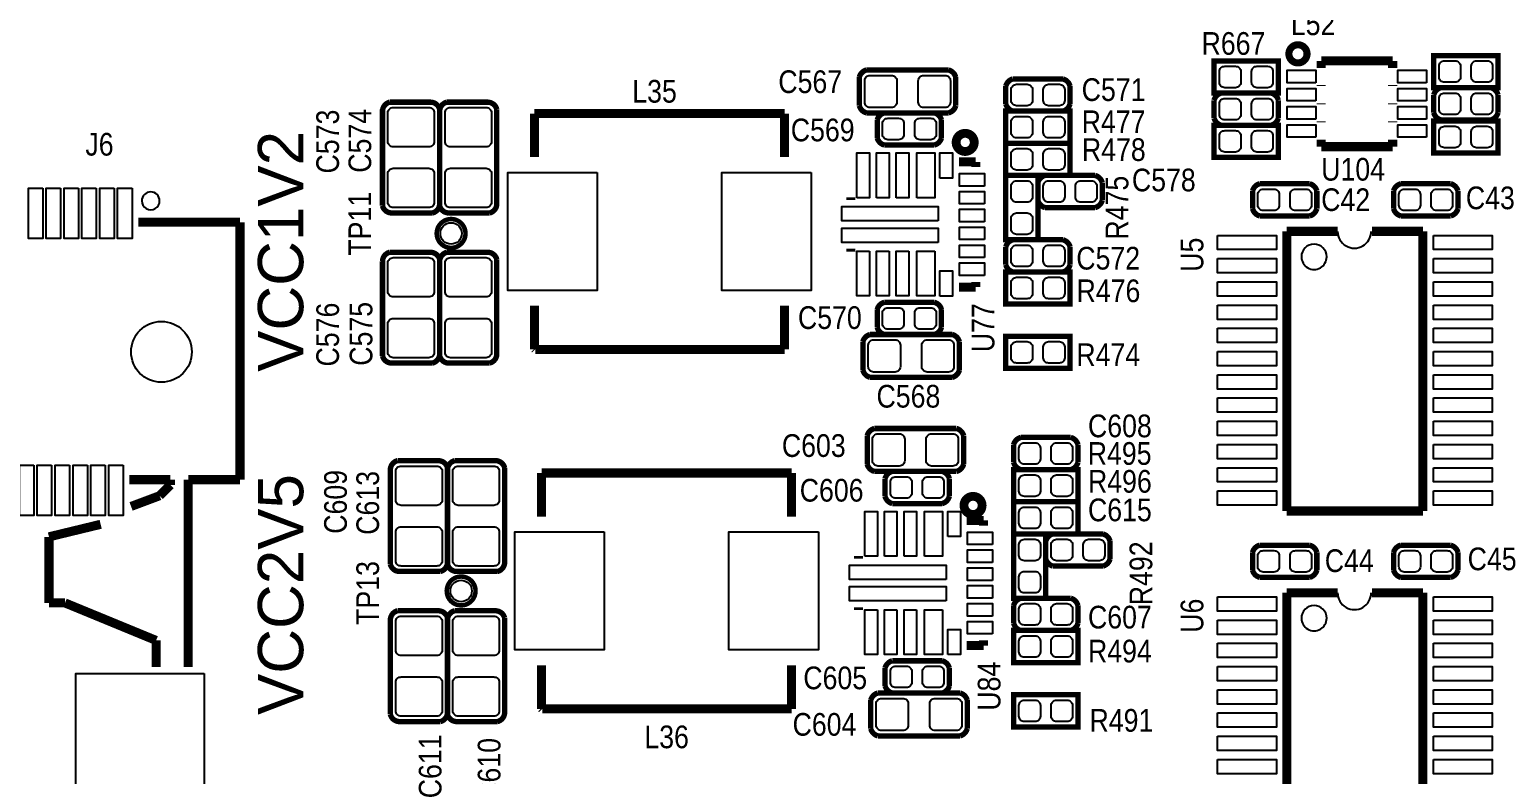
# Model space of a CAD drawing. Extents: x 35 to 236, y 10 to 166.
# Drawn here: x 146.84 to 188.13, y 33.27 to 54.11 of the extents above; entities that cross this region are included whole.
import ezdxf

# ---------------------------------------------------------------- set-up
doc = ezdxf.new("R2010")
doc.units = 0
for name, color, linetype in [('BG_SILKSCREEN_TOP', 254, 'CONTINUOUS'), ('PG_SILKSCREEN_TOP', 254, 'CONTINUOUS'), ('PIN_SOLDERMASK_TOP', 85, 'CONTINUOUS'), ('RD_SILKSCREEN_TOP', 142, 'CONTINUOUS')]:
    doc.layers.add(name, color=color, linetype=linetype)

msp = doc.modelspace()

# ---------------------------------------------------------------- linework, layer by layer
at = {"layer": 'PG_SILKSCREEN_TOP'}
for points, const_width in [([(182.4481, 53.427, 1.000087), (182.2499, 53.427, 0.999913), (182.4481, 53.427)], 0.508), ([(170.0683, 52.7753, -0.265564), (170.2683, 52.9753), (172.5683, 52.9753, -0.265564), (172.7683, 52.7753), (172.7683, 51.9753, -0.265564), (172.5683, 51.7753), (170.2683, 51.7753, -0.265564), (170.0683, 51.9753), (170.0683, 52.7753)], 0.15), ([(174.1683, 52.0253, 0.265564), (174.3683, 51.8253), (175.7683, 51.8253, 0.265564), (175.9683, 52.0253), (175.9683, 52.5253, 0.265564), (175.7683, 52.7253), (174.3683, 52.7253, 0.265564), (174.1683, 52.5253)], 0.15), ([(187.95, 52.28, 0.265564), (187.75, 52.48), (186.35, 52.48, 0.265564), (186.15, 52.28), (186.15, 51.78, 0.265564), (186.35, 51.58), (187.75, 51.58, 0.265564), (187.95, 51.78)], 0.15), ([(156.7183, 51.8253, -0.333333), (156.9183, 52.0753)], 0.15), ([(158.0683, 52.0753, -0.333333), (158.3183, 51.8753)], 0.15), ([(158.3183, 51.8253, -0.333333), (158.5183, 52.0753)], 0.15), ([(159.6683, 52.0753, -0.333333), (159.9183, 51.8753)], 0.15), ([(180, 51.63, 0.265564), (180.2, 51.43), (181.6, 51.43, 0.265564), (181.8, 51.63), (181.8, 52.13, 0.265564), (181.6, 52.33), (180.2, 52.33, 0.265564), (180, 52.13)], 0.15), ([(158.3183, 49.2253, -0.333333), (158.1183, 48.9753), (156.9683, 48.9753, -0.333333), (156.7183, 49.1753), (156.7183, 51.8753)], 0.15), ([(159.9183, 49.2253, -0.333333), (159.7183, 48.9753), (158.5683, 48.9753, -0.333333), (158.3183, 49.1753), (158.3183, 51.8753)], 0.15), ([(170.5683, 51.0753, 0.265564), (170.7683, 50.8753), (172.1683, 50.8753, 0.265564), (172.3683, 51.0753), (172.3683, 51.5753, 0.265564), (172.1683, 51.7753), (170.7683, 51.7753, 0.265564), (170.5683, 51.5753)], 0.15), ([(173.1555, 50.9496, 1.000121), (172.9085, 50.9496, 0.999879), (173.1555, 50.9496)], 0.508), ([(176.8683, 49.8253, 0.265564), (176.6683, 50.0253), (175.2683, 50.0253, 0.265564), (175.0683, 49.8253), (175.0683, 49.3253, 0.265564), (175.2683, 49.1253), (176.6683, 49.1253, 0.265564), (176.8683, 49.3253)], 0.15), ([(181.077, 49.0928, 0.265564), (181.277, 48.8928), (182.677, 48.8928, 0.265564), (182.877, 49.0928), (182.877, 49.5928, 0.265564), (182.677, 49.7928), (181.277, 49.7928, 0.265564), (181.077, 49.5928)], 0.15), ([(186.827, 49.5928, 0.265564), (186.627, 49.7928), (185.227, 49.7928, 0.265564), (185.027, 49.5928), (185.027, 49.0928, 0.265564), (185.227, 48.8928), (186.627, 48.8928, 0.265564), (186.827, 49.0928)], 0.15), ([(159.0421, 48.402, 1), (158.2359, 48.402, 1), (159.0421, 48.402)], 0.127), ([(156.7183, 47.6253, -0.333333), (156.9183, 47.8753), (158.0683, 47.8753, -0.333333), (158.3183, 47.6753), (158.3183, 44.9753)], 0.15), ([(158.3183, 47.6253, -0.333333), (158.5183, 47.8753), (159.6683, 47.8753, -0.333333), (159.9183, 47.6753), (159.9183, 44.9753)], 0.15), ([(175.9683, 48.0253, 0.265564), (175.7683, 48.2253), (174.3683, 48.2253, 0.265564), (174.1683, 48.0253), (174.1683, 47.5253, 0.265564), (174.3683, 47.3253), (175.7683, 47.3253, 0.265564), (175.9683, 47.5253)], 0.15), ([(170.5683, 45.7753, 0.265564), (170.7683, 45.5753), (172.1683, 45.5753, 0.265564), (172.3683, 45.7753), (172.3683, 46.2753, 0.265564), (172.1683, 46.4753), (170.7683, 46.4753, 0.265564), (170.5683, 46.2753)], 0.15), ([(170.1683, 45.3753, -0.265564), (170.3683, 45.5753), (172.6683, 45.5753, -0.265564), (172.8683, 45.3753), (172.8683, 44.5753, -0.265564), (172.6683, 44.3753), (170.3683, 44.3753, -0.265564), (170.1683, 44.5753), (170.1683, 45.3753)], 0.15), ([(156.9683, 44.7753, -0.333333), (156.7183, 44.9753)], 0.15), ([(158.3183, 45.0253, -0.333333), (158.1183, 44.7753)], 0.15), ([(158.5683, 44.7753, -0.333333), (158.3183, 44.9753)], 0.15), ([(159.9183, 45.0253, -0.333333), (159.7183, 44.7753)], 0.15), ([(170.2883, 42.7453, -0.265564), (170.4883, 42.9453), (172.7883, 42.9453, -0.265564), (172.9883, 42.7453), (172.9883, 41.9453, -0.265564), (172.7883, 41.7453), (170.4883, 41.7453, -0.265564), (170.2883, 41.9453), (170.2883, 42.7453)], 0.15), ([(174.3883, 41.9953, 0.265564), (174.5883, 41.7953), (175.9883, 41.7953, 0.265564), (176.1883, 41.9953), (176.1883, 42.4953, 0.265564), (175.9883, 42.6953), (174.5883, 42.6953, 0.265564), (174.3883, 42.4953)], 0.15), ([(156.9383, 41.7953, -0.333333), (157.1383, 42.0453)], 0.15), ([(158.5383, 39.1953, -0.333333), (158.3383, 38.9453), (157.1883, 38.9453, -0.333333), (156.9383, 39.1453), (156.9383, 41.8453)], 0.15), ([(158.2883, 42.0453, -0.333333), (158.5383, 41.8453)], 0.15), ([(158.5383, 41.7953, -0.333333), (158.7383, 42.0453)], 0.15), ([(160.1383, 39.1953, -0.333333), (159.9383, 38.9453), (158.7883, 38.9453, -0.333333), (158.5383, 39.1453), (158.5383, 41.8453)], 0.15), ([(159.8883, 42.0453, -0.333333), (160.1383, 41.8453)], 0.15), ([(170.7883, 41.0453, 0.265564), (170.9883, 40.8453), (172.3883, 40.8453, 0.265564), (172.5883, 41.0453), (172.5883, 41.5453, 0.265564), (172.3883, 41.7453), (170.9883, 41.7453, 0.265564), (170.7883, 41.5453)], 0.15), ([(173.3754, 40.7926, 0.999919), (173.1285, 40.7927, 1.000081), (173.3754, 40.7926)], 0.508), ([(177.0883, 39.7953, 0.265564), (176.8883, 39.9953), (175.4883, 39.9953, 0.265564), (175.2883, 39.7953), (175.2883, 39.2953, 0.265564), (175.4883, 39.0953), (176.8883, 39.0953, 0.265564), (177.0883, 39.2953)], 0.15), ([(181.077, 38.98, 0.265564), (181.277, 38.78), (182.677, 38.78, 0.265564), (182.877, 38.98), (182.877, 39.48, 0.265564), (182.677, 39.68), (181.277, 39.68, 0.265564), (181.077, 39.48)], 0.15), ([(186.827, 39.48, 0.265564), (186.627, 39.68), (185.227, 39.68, 0.265564), (185.027, 39.48), (185.027, 38.98, 0.265564), (185.227, 38.78), (186.627, 38.78, 0.265564), (186.827, 38.98)], 0.15), ([(159.3231, 38.4, 1), (158.5169, 38.4, 1), (159.3231, 38.4)], 0.127), ([(176.1883, 37.9953, 0.265564), (175.9883, 38.1953), (174.5883, 38.1953, 0.265564), (174.3883, 37.9953), (174.3883, 37.4953, 0.265564), (174.5883, 37.2953), (175.9883, 37.2953, 0.265564), (176.1883, 37.4953)], 0.15), ([(156.9383, 37.5953, -0.333333), (157.1383, 37.8453), (158.2883, 37.8453, -0.333333), (158.5383, 37.6453), (158.5383, 34.9453)], 0.15), ([(158.5383, 37.5953, -0.333333), (158.7383, 37.8453), (159.8883, 37.8453, -0.333333), (160.1383, 37.6453), (160.1383, 34.9453)], 0.15), ([(170.7883, 35.7453, 0.265564), (170.9883, 35.5453), (172.3883, 35.5453, 0.265564), (172.5883, 35.7453), (172.5883, 36.2453, 0.265564), (172.3883, 36.4453), (170.9883, 36.4453, 0.265564), (170.7883, 36.2453)], 0.15), ([(170.3883, 35.3453, -0.265564), (170.5883, 35.5453), (172.8883, 35.5453, -0.265564), (173.0883, 35.3453), (173.0883, 34.5453, -0.265564), (172.8883, 34.3453), (170.5883, 34.3453, -0.265564), (170.3883, 34.5453), (170.3883, 35.3453)], 0.15), ([(157.1883, 34.7453, -0.333333), (156.9383, 34.9453)], 0.15), ([(158.5383, 34.9953, -0.333333), (158.3383, 34.7453)], 0.15), ([(158.7883, 34.7453, -0.333333), (158.5383, 34.9453)], 0.15), ([(160.1383, 34.9953, -0.333333), (159.9383, 34.7453)], 0.15)]:
    msp.add_lwpolyline(points, format="xyb", dxfattribs=dict(at, const_width=const_width))
for points, const_width in [([(181.8, 52.58), (181.8, 52.33), (180, 52.33), (180, 53.23), (181.8, 53.23), (181.8, 52.58)], 0.15), ([(182.9992, 53.2289), (185.0008, 53.2289)], 0.254), ([(182.9992, 53.2289), (182.9992, 53.0308)], 0.254), ([(185.0008, 53.2289), (185.0008, 53.0308)], 0.254), ([(186.15, 53.13), (186.15, 53.38), (187.95, 53.38), (187.95, 52.48), (186.15, 52.48), (186.15, 53.13)], 0.15), ([(174.1683, 52.5253), (174.1683, 52.0253)], 0.15), ([(182.9992, 52.5532), (182.9992, 52.5228)], 0.254), ([(185.0008, 52.5532), (185.0008, 52.5228)], 0.254), ([(156.9183, 52.0753), (158.0683, 52.0753)], 0.15), ([(158.5183, 52.0753), (159.6683, 52.0753)], 0.15), ([(180, 52.13), (180, 51.63)], 0.15), ([(182.9992, 52.0452), (182.9992, 52.0148)], 0.254), ([(185.0008, 52.0452), (185.0008, 52.0148)], 0.254), ([(187.95, 51.78), (187.95, 52.28)], 0.15), ([(158.3183, 51.8753), (158.3183, 49.2253)], 0.15), ([(159.9183, 51.8753), (159.9183, 49.2253)], 0.15), ([(160.9738, 50.5379), (160.9738, 51.7571)], 0.254), ([(160.9738, 51.7571), (167.964, 51.7571)], 0.254), ([(167.964, 51.7571), (167.974, 51.7571)], 0.254), ([(167.974, 51.7571), (167.974, 50.5379)], 0.254), ([(170.5683, 51.5753), (170.5683, 51.0753)], 0.15), ([(175.9683, 51.1753), (175.9683, 50.9253), (174.1683, 50.9253), (174.1683, 51.8253), (175.9683, 51.8253), (175.9683, 51.1753)], 0.15), ([(182.9992, 51.5372), (182.9992, 51.5068)], 0.254), ([(185.0008, 51.5372), (185.0008, 51.5068)], 0.254), ([(186.15, 51.3), (186.15, 51.55), (187.95, 51.55), (187.95, 50.65), (186.15, 50.65), (186.15, 51.3)], 0.15), ([(180, 51.18), (180, 51.43), (181.8, 51.43), (181.8, 50.53), (180, 50.53), (180, 51.18)], 0.15), ([(174.1683, 50.6753), (174.1683, 50.9253), (175.9683, 50.9253), (175.9683, 50.0253), (174.1683, 50.0253), (174.1683, 50.6753)], 0.15), ([(182.9992, 51.0292), (182.9992, 50.8311)], 0.254), ([(185.0008, 50.8311), (182.9992, 50.8311)], 0.254), ([(185.0008, 51.0292), (185.0008, 50.8311)], 0.254), ([(173.3276, 50.4027), (172.8577, 50.4027)], 0.254), ([(173.3276, 50.4027), (173.3276, 50.258)], 0.254), ([(174.4183, 48.2253), (174.1683, 48.2253), (174.1683, 50.0253), (175.0683, 50.0253), (175.0683, 48.2253), (174.4183, 48.2253)], 0.15), ([(176.8683, 49.3253), (176.8683, 49.8253)], 0.15), ([(181.077, 49.5928), (181.077, 49.0928)], 0.15), ([(186.827, 49.0928), (186.827, 49.5928)], 0.15), ([(169.8275, 49.3334), (169.8275, 49.4096)], 0.254), ([(152.7289, 48.7144), (149.8851, 48.7144)], 0.254), ([(152.7289, 46.2146), (152.7289, 48.7144)], 0.254), ([(182.1896, 48.4604), (182.0372, 48.4604)], 0.254), ([(182.0372, 48.4604), (182.0372, 40.6372)], 0.254), ([(182.1896, 48.4604), (183.4596, 48.4604)], 0.254), ([(184.4248, 48.4604), (185.6948, 48.4604)], 0.254), ([(185.6948, 48.4604), (185.8472, 48.4604)], 0.254), ([(185.8472, 48.4604), (185.8472, 40.6372)], 0.254), ([(169.8275, 47.8958), (169.8275, 47.972)], 0.254), ([(175.9683, 47.5253), (175.9683, 48.0253)], 0.15), ([(156.7183, 44.9753), (156.7183, 47.6253)], 0.15), ([(158.3183, 44.9753), (158.3183, 47.6253)], 0.15), ([(173.3276, 47.0474), (173.3276, 46.9026)], 0.254), ([(175.9683, 46.6753), (175.9683, 46.4253), (174.1683, 46.4253), (174.1683, 47.3253), (175.9683, 47.3253), (175.9683, 46.6753)], 0.15), ([(173.3276, 46.9026), (172.8577, 46.9026)], 0.254), ([(152.7289, 41.5146), (152.7289, 46.2646)], 0.254), ([(160.9738, 45.1582), (160.9738, 46.3774)], 0.254), ([(167.974, 46.3774), (167.974, 45.1582)], 0.254), ([(170.5683, 46.2753), (170.5683, 45.7753)], 0.15), ([(174.1683, 45.2753), (174.1683, 45.5253), (175.9683, 45.5253), (175.9683, 44.6253), (174.1683, 44.6253), (174.1683, 45.2753)], 0.15), ([(160.9941, 45.1582), (160.9738, 45.1785)], 0.254), ([(167.974, 45.1582), (160.9941, 45.1582)], 0.254), ([(158.1183, 44.7753), (156.9683, 44.7753)], 0.15), ([(159.7183, 44.7753), (158.5683, 44.7753)], 0.15), ([(174.3883, 42.4953), (174.3883, 41.9953)], 0.15), ([(157.1383, 42.0453), (158.2883, 42.0453)], 0.15), ([(158.5383, 41.8453), (158.5383, 39.1953)], 0.15), ([(158.7383, 42.0453), (159.8883, 42.0453)], 0.15), ([(160.1383, 41.8453), (160.1383, 39.1953)], 0.15), ([(161.1699, 40.4804), (161.1699, 41.6996)], 0.254), ([(161.1699, 41.6996), (168.16, 41.6996)], 0.254), ([(168.16, 41.6996), (168.1701, 41.6996)], 0.254), ([(168.1701, 41.6996), (168.1701, 40.4804)], 0.254), ([(176.1883, 41.1453), (176.1883, 40.8953), (174.3883, 40.8953), (174.3883, 41.7953), (176.1883, 41.7953), (176.1883, 41.1453)], 0.15), ([(149.6349, 41.5146), (150.7789, 41.5146)], 0.254), ([(150.7789, 41.3644), (150.4789, 41.0645)], 0.254), ([(150.7789, 41.5146), (150.7789, 41.3644)], 0.254), ([(151.279, 36.2707), (151.279, 41.5146)], 0.254), ([(151.279, 41.5146), (152.7289, 41.5146)], 0.254), ([(170.7883, 41.5453), (170.7883, 41.0453)], 0.15), ([(150.4789, 41.0645), (149.6788, 40.7645)], 0.254), ([(174.3883, 40.6453), (174.3883, 40.8953), (176.1883, 40.8953), (176.1883, 39.9953), (174.3883, 39.9953), (174.3883, 40.6453)], 0.15), ([(173.5476, 40.3727), (173.0777, 40.3727)], 0.254), ([(173.5476, 40.3727), (173.5476, 40.228)], 0.254), ([(185.8472, 40.6372), (182.0372, 40.6372)], 0.254), ([(148.8279, 40.2644), (147.3801, 39.9139)], 0.254), ([(174.6383, 38.1953), (174.3883, 38.1953), (174.3883, 39.9953), (175.2883, 39.9953), (175.2883, 38.1953), (174.6383, 38.1953)], 0.15), ([(147.3801, 39.9139), (147.3801, 38.0645)], 0.254), ([(177.0883, 39.2953), (177.0883, 39.7953)], 0.15), ([(170.0475, 39.3034), (170.0475, 39.3796)], 0.254), ([(181.077, 39.48), (181.077, 38.98)], 0.15), ([(186.827, 38.98), (186.827, 39.48)], 0.15), ([(182.1896, 38.3476), (182.0372, 38.3476)], 0.254), ([(182.0372, 38.3476), (182.0372, 30.5244)], 0.254), ([(182.1896, 38.3476), (183.4596, 38.3476)], 0.254), ([(184.4248, 38.3476), (185.6948, 38.3476)], 0.254), ([(185.6948, 38.3476), (185.8472, 38.3476)], 0.254), ([(185.8472, 38.3476), (185.8472, 30.5244)], 0.254), ([(147.3801, 38.0645), (147.8297, 38.0645)], 0.254), ([(147.8297, 38.0645), (150.3799, 37.0157)], 0.254), ([(170.0475, 37.8658), (170.0475, 37.942)], 0.254), ([(176.1883, 37.4953), (176.1883, 37.9953)], 0.15), ([(156.9383, 34.9453), (156.9383, 37.5953)], 0.15), ([(158.5383, 34.9453), (158.5383, 37.5953)], 0.15), ([(176.1883, 36.6453), (176.1883, 36.3953), (174.3883, 36.3953), (174.3883, 37.2953), (176.1883, 37.2953), (176.1883, 36.6453)], 0.15), ([(150.3799, 37.0157), (150.3799, 36.2715)], 0.254), ([(173.5476, 36.8726), (173.0777, 36.8726)], 0.254), ([(173.5476, 37.0174), (173.5476, 36.8726)], 0.254), ([(161.1699, 35.1007), (161.1699, 36.3199)], 0.254), ([(168.1701, 36.3199), (168.1701, 35.1007)], 0.254), ([(170.7883, 36.2453), (170.7883, 35.7453)], 0.15), ([(174.3883, 35.2453), (174.3883, 35.4953), (176.1883, 35.4953), (176.1883, 34.5953), (174.3883, 34.5953), (174.3883, 35.2453)], 0.15), ([(161.1902, 35.1007), (161.1699, 35.121)], 0.254), ([(168.1701, 35.1007), (161.1902, 35.1007)], 0.254), ([(158.3383, 34.7453), (157.1883, 34.7453)], 0.15), ([(159.9383, 34.7453), (158.7883, 34.7453)], 0.15)]:
    msp.add_lwpolyline(points, dxfattribs=dict(at, const_width=const_width))
for points in [[(150.4789, 49.3146, 0.999984), (149.9791, 49.3147, 1.000016), (150.4789, 49.3146)], [(183.4596, 48.4604, 1.00004), (184.3994, 48.4604)], [(183.4596, 38.3476, 1.000054), (184.3994, 38.3476)]]:
    msp.add_lwpolyline(points, format="xyb", dxfattribs=at)
for points in [[(183.1533, 47.7492, 1), (182.4452, 47.7491, 1)], [(183.1533, 37.6364, 1), (182.4452, 37.6363, 1)]]:
    msp.add_lwpolyline(points, format="xyb", close=True, dxfattribs=at)
at = {"layer": 'PIN_SOLDERMASK_TOP'}
for points in [[(180.3, 53.08), (180.6, 53.08, -0.414214), (180.75, 52.93), (180.75, 52.63, -0.414214), (180.6, 52.48), (180.3, 52.48, -0.414214), (180.15, 52.63), (180.15, 52.93, -0.414214)], [(181.2, 53.08), (181.5, 53.08, -0.414214), (181.65, 52.93), (181.65, 52.63, -0.414214), (181.5, 52.48), (181.2, 52.48, -0.414214), (181.05, 52.63), (181.05, 52.93, -0.414214)], [(186.75, 52.63), (186.45, 52.63, -0.414214), (186.3, 52.78), (186.3, 53.08, -0.414214), (186.45, 53.23), (186.75, 53.23, -0.414214), (186.9, 53.08), (186.9, 52.78, -0.414214)], [(187.65, 52.63), (187.35, 52.63, -0.414214), (187.2, 52.78), (187.2, 53.08, -0.414214), (187.35, 53.23), (187.65, 53.23, -0.414214), (187.8, 53.08), (187.8, 52.78, -0.414214)], [(171.1183, 52.0753, -0.414214), (170.9683, 51.9253), (170.3683, 51.9253, -0.414214), (170.2183, 52.0753), (170.2183, 52.6753, -0.414214), (170.3683, 52.8253), (170.9683, 52.8253, -0.414214), (171.1183, 52.6753)], [(172.6183, 52.0753, -0.414214), (172.4683, 51.9253), (171.8683, 51.9253, -0.414214), (171.7183, 52.0753), (171.7183, 52.6753, -0.414214), (171.8683, 52.8253), (172.4683, 52.8253, -0.414214), (172.6183, 52.6753)], [(174.4683, 52.5753), (174.7683, 52.5753, -0.414214), (174.9183, 52.4253), (174.9183, 52.1253, -0.414214), (174.7683, 51.9753), (174.4683, 51.9753, -0.414214), (174.3183, 52.1253), (174.3183, 52.4253, -0.414214)], [(175.3683, 52.5753), (175.6683, 52.5753, -0.414214), (175.8183, 52.4253), (175.8183, 52.1253, -0.414214), (175.6683, 51.9753), (175.3683, 51.9753, -0.414214), (175.2183, 52.1253), (175.2183, 52.4253, -0.414214)], [(180.3, 52.18), (180.6, 52.18, -0.414214), (180.75, 52.03), (180.75, 51.73, -0.414214), (180.6, 51.58), (180.3, 51.58, -0.414214), (180.15, 51.73), (180.15, 52.03, -0.414214)], [(181.2, 52.18), (181.5, 52.18, -0.414214), (181.65, 52.03), (181.65, 51.73, -0.414214), (181.5, 51.58), (181.2, 51.58, -0.414214), (181.05, 51.73), (181.05, 52.03, -0.414214)], [(186.75, 51.73), (186.45, 51.73, -0.414214), (186.3, 51.88), (186.3, 52.18, -0.414214), (186.45, 52.33), (186.75, 52.33, -0.414214), (186.9, 52.18), (186.9, 51.88, -0.414214)], [(187.65, 51.73), (187.35, 51.73, -0.414214), (187.2, 51.88), (187.2, 52.18, -0.414214), (187.35, 52.33), (187.65, 52.33, -0.414214), (187.8, 52.18), (187.8, 51.88, -0.414214)], [(157.0183, 50.8253, -0.414214), (156.8683, 50.9753), (156.8683, 51.7753, -0.414214), (157.0183, 51.9253), (158.0183, 51.9253, -0.414214), (158.1683, 51.7753), (158.1683, 50.9753, -0.414214), (158.0183, 50.8253)], [(158.6183, 50.8253, -0.414214), (158.4683, 50.9753), (158.4683, 51.7753, -0.414214), (158.6183, 51.9253), (159.6183, 51.9253, -0.414214), (159.7683, 51.7753), (159.7683, 50.9753, -0.414214), (159.6183, 50.8253)], [(170.8683, 51.6253), (171.1683, 51.6253, -0.414214), (171.3183, 51.4753), (171.3183, 51.1753, -0.414214), (171.1683, 51.0253), (170.8683, 51.0253, -0.414214), (170.7183, 51.1753), (170.7183, 51.4753, -0.414214)], [(171.7683, 51.6253), (172.0683, 51.6253, -0.414214), (172.2183, 51.4753), (172.2183, 51.1753, -0.414214), (172.0683, 51.0253), (171.7683, 51.0253, -0.414214), (171.6183, 51.1753), (171.6183, 51.4753, -0.414214)], [(174.4683, 51.6753), (174.7683, 51.6753, -0.414214), (174.9183, 51.5253), (174.9183, 51.2253, -0.414214), (174.7683, 51.0753), (174.4683, 51.0753, -0.414214), (174.3183, 51.2253), (174.3183, 51.5253, -0.414214)], [(175.3683, 51.6753), (175.6683, 51.6753, -0.414214), (175.8183, 51.5253), (175.8183, 51.2253, -0.414214), (175.6683, 51.0753), (175.3683, 51.0753, -0.414214), (175.2183, 51.2253), (175.2183, 51.5253, -0.414214)], [(180.6, 50.68), (180.3, 50.68, -0.414214), (180.15, 50.83), (180.15, 51.13, -0.414214), (180.3, 51.28), (180.6, 51.28, -0.414214), (180.75, 51.13), (180.75, 50.83, -0.414214)], [(181.5, 50.68), (181.2, 50.68, -0.414214), (181.05, 50.83), (181.05, 51.13, -0.414214), (181.2, 51.28), (181.5, 51.28, -0.414214), (181.65, 51.13), (181.65, 50.83, -0.414214)], [(186.75, 50.8), (186.45, 50.8, -0.414214), (186.3, 50.95), (186.3, 51.25, -0.414214), (186.45, 51.4), (186.75, 51.4, -0.414214), (186.9, 51.25), (186.9, 50.95, -0.414214)], [(187.65, 50.8), (187.35, 50.8, -0.414214), (187.2, 50.95), (187.2, 51.25, -0.414214), (187.35, 51.4), (187.65, 51.4, -0.414214), (187.8, 51.25), (187.8, 50.95, -0.414214)], [(174.7683, 50.1753), (174.4683, 50.1753, -0.414214), (174.3183, 50.3253), (174.3183, 50.6253, -0.414214), (174.4683, 50.7753), (174.7683, 50.7753, -0.414214), (174.9183, 50.6253), (174.9183, 50.3253, -0.414214)], [(175.6683, 50.1753), (175.3683, 50.1753, -0.414214), (175.2183, 50.3253), (175.2183, 50.6253, -0.414214), (175.3683, 50.7753), (175.6683, 50.7753, -0.414214), (175.8183, 50.6253), (175.8183, 50.3253, -0.414214)], [(157.0183, 49.1253, -0.414214), (156.8683, 49.2753), (156.8683, 50.0753, -0.414214), (157.0183, 50.2253), (158.0183, 50.2253, -0.414214), (158.1683, 50.0753), (158.1683, 49.2753, -0.414214), (158.0183, 49.1253)], [(158.6183, 49.1253, -0.414214), (158.4683, 49.2753), (158.4683, 50.0753, -0.414214), (158.6183, 50.2253), (159.6183, 50.2253, -0.414214), (159.7683, 50.0753), (159.7683, 49.2753, -0.414214), (159.6183, 49.1253)], [(174.9183, 49.7253), (174.9183, 49.4253, -0.414214), (174.7683, 49.2753), (174.4683, 49.2753, -0.414214), (174.3183, 49.4253), (174.3183, 49.7253, -0.414214), (174.4683, 49.8753), (174.7683, 49.8753, -0.414214)], [(175.6683, 49.2753), (175.3683, 49.2753, -0.414214), (175.2183, 49.4253), (175.2183, 49.7253, -0.414214), (175.3683, 49.8753), (175.6683, 49.8753, -0.414214), (175.8183, 49.7253), (175.8183, 49.4253, -0.414214)], [(176.5683, 49.2753), (176.2683, 49.2753, -0.414214), (176.1183, 49.4253), (176.1183, 49.7253, -0.414214), (176.2683, 49.8753), (176.5683, 49.8753, -0.414214), (176.7183, 49.7253), (176.7183, 49.4253, -0.414214)], [(181.377, 49.6428), (181.677, 49.6428, -0.414214), (181.827, 49.4928), (181.827, 49.1928, -0.414214), (181.677, 49.0428), (181.377, 49.0428, -0.414214), (181.227, 49.1928), (181.227, 49.4928, -0.414214)], [(182.277, 49.6428), (182.577, 49.6428, -0.414214), (182.727, 49.4928), (182.727, 49.1928, -0.414214), (182.577, 49.0428), (182.277, 49.0428, -0.414214), (182.127, 49.1928), (182.127, 49.4928, -0.414214)], [(185.627, 49.0428), (185.327, 49.0428, -0.414214), (185.177, 49.1928), (185.177, 49.4928, -0.414214), (185.327, 49.6428), (185.627, 49.6428, -0.414214), (185.777, 49.4928), (185.777, 49.1928, -0.414214)], [(186.527, 49.0428), (186.227, 49.0428, -0.414214), (186.077, 49.1928), (186.077, 49.4928, -0.414214), (186.227, 49.6428), (186.527, 49.6428, -0.414214), (186.677, 49.4928), (186.677, 49.1928, -0.414214)], [(174.9183, 48.8253), (174.9183, 48.5253, -0.414214), (174.7683, 48.3753), (174.4683, 48.3753, -0.414214), (174.3183, 48.5253), (174.3183, 48.8253, -0.414214), (174.4683, 48.9753), (174.7683, 48.9753, -0.414214)], [(174.7683, 47.4753), (174.4683, 47.4753, -0.414214), (174.3183, 47.6253), (174.3183, 47.9253, -0.414214), (174.4683, 48.0753), (174.7683, 48.0753, -0.414214), (174.9183, 47.9253), (174.9183, 47.6253, -0.414214)], [(175.6683, 47.4753), (175.3683, 47.4753, -0.414214), (175.2183, 47.6253), (175.2183, 47.9253, -0.414214), (175.3683, 48.0753), (175.6683, 48.0753, -0.414214), (175.8183, 47.9253), (175.8183, 47.6253, -0.414214)], [(158.0183, 47.7253, -0.414214), (158.1683, 47.5753), (158.1683, 46.7753, -0.414214), (158.0183, 46.6253), (157.0183, 46.6253, -0.414214), (156.8683, 46.7753), (156.8683, 47.5753, -0.414214), (157.0183, 47.7253)], [(159.6183, 47.7253, -0.414214), (159.7683, 47.5753), (159.7683, 46.7753, -0.414214), (159.6183, 46.6253), (158.6183, 46.6253, -0.414214), (158.4683, 46.7753), (158.4683, 47.5753, -0.414214), (158.6183, 47.7253)], [(174.4683, 47.1753), (174.7683, 47.1753, -0.414214), (174.9183, 47.0253), (174.9183, 46.7253, -0.414214), (174.7683, 46.5753), (174.4683, 46.5753, -0.414214), (174.3183, 46.7253), (174.3183, 47.0253, -0.414214)], [(175.3683, 47.1753), (175.6683, 47.1753, -0.414214), (175.8183, 47.0253), (175.8183, 46.7253, -0.414214), (175.6683, 46.5753), (175.3683, 46.5753, -0.414214), (175.2183, 46.7253), (175.2183, 47.0253, -0.414214)], [(170.8683, 46.3253), (171.1683, 46.3253, -0.414214), (171.3183, 46.1753), (171.3183, 45.8753, -0.414214), (171.1683, 45.7253), (170.8683, 45.7253, -0.414214), (170.7183, 45.8753), (170.7183, 46.1753, -0.414214)], [(171.7683, 46.3253), (172.0683, 46.3253, -0.414214), (172.2183, 46.1753), (172.2183, 45.8753, -0.414214), (172.0683, 45.7253), (171.7683, 45.7253, -0.414214), (171.6183, 45.8753), (171.6183, 46.1753, -0.414214)], [(158.0183, 46.0253, -0.414214), (158.1683, 45.8753), (158.1683, 45.0753, -0.414214), (158.0183, 44.9253), (157.0183, 44.9253, -0.414214), (156.8683, 45.0753), (156.8683, 45.8753, -0.414214), (157.0183, 46.0253)], [(159.6183, 46.0253, -0.414214), (159.7683, 45.8753), (159.7683, 45.0753, -0.414214), (159.6183, 44.9253), (158.6183, 44.9253, -0.414214), (158.4683, 45.0753), (158.4683, 45.8753, -0.414214), (158.6183, 46.0253)], [(171.2183, 44.6753, -0.414214), (171.0683, 44.5253), (170.4683, 44.5253, -0.414214), (170.3183, 44.6753), (170.3183, 45.2753, -0.414214), (170.4683, 45.4253), (171.0683, 45.4253, -0.414214), (171.2183, 45.2753)], [(172.7183, 44.6753, -0.414214), (172.5683, 44.5253), (171.9683, 44.5253, -0.414214), (171.8183, 44.6753), (171.8183, 45.2753, -0.414214), (171.9683, 45.4253), (172.5683, 45.4253, -0.414214), (172.7183, 45.2753)], [(174.7683, 44.7753), (174.4683, 44.7753, -0.414214), (174.3183, 44.9253), (174.3183, 45.2253, -0.414214), (174.4683, 45.3753), (174.7683, 45.3753, -0.414214), (174.9183, 45.2253), (174.9183, 44.9253, -0.414214)], [(175.6683, 44.7753), (175.3683, 44.7753, -0.414214), (175.2183, 44.9253), (175.2183, 45.2253, -0.414214), (175.3683, 45.3753), (175.6683, 45.3753, -0.414214), (175.8183, 45.2253), (175.8183, 44.9253, -0.414214)], [(171.3383, 42.0453, -0.414214), (171.1883, 41.8953), (170.5883, 41.8953, -0.414214), (170.4383, 42.0453), (170.4383, 42.6453, -0.414214), (170.5883, 42.7953), (171.1883, 42.7953, -0.414214), (171.3383, 42.6453)], [(172.8383, 42.0453, -0.414214), (172.6883, 41.8953), (172.0883, 41.8953, -0.414214), (171.9383, 42.0453), (171.9383, 42.6453, -0.414214), (172.0883, 42.7953), (172.6883, 42.7953, -0.414214), (172.8383, 42.6453)], [(174.6883, 42.5453), (174.9883, 42.5453, -0.414214), (175.1383, 42.3953), (175.1383, 42.0953, -0.414214), (174.9883, 41.9453), (174.6883, 41.9453, -0.414214), (174.5383, 42.0953), (174.5383, 42.3953, -0.414214)], [(175.5883, 42.5453), (175.8883, 42.5453, -0.414214), (176.0383, 42.3953), (176.0383, 42.0953, -0.414214), (175.8883, 41.9453), (175.5883, 41.9453, -0.414214), (175.4383, 42.0953), (175.4383, 42.3953, -0.414214)], [(157.2383, 40.7953, -0.414214), (157.0883, 40.9453), (157.0883, 41.7453, -0.414214), (157.2383, 41.8953), (158.2383, 41.8953, -0.414214), (158.3883, 41.7453), (158.3883, 40.9453, -0.414214), (158.2383, 40.7953)], [(158.8383, 40.7953, -0.414214), (158.6883, 40.9453), (158.6883, 41.7453, -0.414214), (158.8383, 41.8953), (159.8383, 41.8953, -0.414214), (159.9883, 41.7453), (159.9883, 40.9453, -0.414214), (159.8383, 40.7953)], [(171.0883, 41.5953), (171.3883, 41.5953, -0.414214), (171.5383, 41.4453), (171.5383, 41.1453, -0.414214), (171.3883, 40.9953), (171.0883, 40.9953, -0.414214), (170.9383, 41.1453), (170.9383, 41.4453, -0.414214)], [(171.9883, 41.5953), (172.2883, 41.5953, -0.414214), (172.4383, 41.4453), (172.4383, 41.1453, -0.414214), (172.2883, 40.9953), (171.9883, 40.9953, -0.414214), (171.8383, 41.1453), (171.8383, 41.4453, -0.414214)], [(174.6883, 41.6453), (174.9883, 41.6453, -0.414214), (175.1383, 41.4953), (175.1383, 41.1953, -0.414214), (174.9883, 41.0453), (174.6883, 41.0453, -0.414214), (174.5383, 41.1953), (174.5383, 41.4953, -0.414214)], [(175.5883, 41.6453), (175.8883, 41.6453, -0.414214), (176.0383, 41.4953), (176.0383, 41.1953, -0.414214), (175.8883, 41.0453), (175.5883, 41.0453, -0.414214), (175.4383, 41.1953), (175.4383, 41.4953, -0.414214)], [(174.9883, 40.1453), (174.6883, 40.1453, -0.414214), (174.5383, 40.2953), (174.5383, 40.5953, -0.414214), (174.6883, 40.7453), (174.9883, 40.7453, -0.414214), (175.1383, 40.5953), (175.1383, 40.2953, -0.414214)], [(175.8883, 40.1453), (175.5883, 40.1453, -0.414214), (175.4383, 40.2953), (175.4383, 40.5953, -0.414214), (175.5883, 40.7453), (175.8883, 40.7453, -0.414214), (176.0383, 40.5953), (176.0383, 40.2953, -0.414214)], [(157.2383, 39.0953, -0.414214), (157.0883, 39.2453), (157.0883, 40.0453, -0.414214), (157.2383, 40.1953), (158.2383, 40.1953, -0.414214), (158.3883, 40.0453), (158.3883, 39.2453, -0.414214), (158.2383, 39.0953)], [(158.8383, 39.0953, -0.414214), (158.6883, 39.2453), (158.6883, 40.0453, -0.414214), (158.8383, 40.1953), (159.8383, 40.1953, -0.414214), (159.9883, 40.0453), (159.9883, 39.2453, -0.414214), (159.8383, 39.0953)], [(175.1383, 39.6953), (175.1383, 39.3953, -0.414214), (174.9883, 39.2453), (174.6883, 39.2453, -0.414214), (174.5383, 39.3953), (174.5383, 39.6953, -0.414214), (174.6883, 39.8453), (174.9883, 39.8453, -0.414214)], [(175.8883, 39.2453), (175.5883, 39.2453, -0.414214), (175.4383, 39.3953), (175.4383, 39.6953, -0.414214), (175.5883, 39.8453), (175.8883, 39.8453, -0.414214), (176.0383, 39.6953), (176.0383, 39.3953, -0.414214)], [(176.7883, 39.2453), (176.4883, 39.2453, -0.414214), (176.3383, 39.3953), (176.3383, 39.6953, -0.414214), (176.4883, 39.8453), (176.7883, 39.8453, -0.414214), (176.9383, 39.6953), (176.9383, 39.3953, -0.414214)], [(181.377, 39.53), (181.677, 39.53, -0.414214), (181.827, 39.38), (181.827, 39.08, -0.414214), (181.677, 38.93), (181.377, 38.93, -0.414214), (181.227, 39.08), (181.227, 39.38, -0.414214)], [(182.277, 39.53), (182.577, 39.53, -0.414214), (182.727, 39.38), (182.727, 39.08, -0.414214), (182.577, 38.93), (182.277, 38.93, -0.414214), (182.127, 39.08), (182.127, 39.38, -0.414214)], [(185.627, 38.93), (185.327, 38.93, -0.414214), (185.177, 39.08), (185.177, 39.38, -0.414214), (185.327, 39.53), (185.627, 39.53, -0.414214), (185.777, 39.38), (185.777, 39.08, -0.414214)], [(186.527, 38.93), (186.227, 38.93, -0.414214), (186.077, 39.08), (186.077, 39.38, -0.414214), (186.227, 39.53), (186.527, 39.53, -0.414214), (186.677, 39.38), (186.677, 39.08, -0.414214)], [(175.1383, 38.7953), (175.1383, 38.4953, -0.414214), (174.9883, 38.3453), (174.6883, 38.3453, -0.414214), (174.5383, 38.4953), (174.5383, 38.7953, -0.414214), (174.6883, 38.9453), (174.9883, 38.9453, -0.414214)], [(174.9883, 37.4453), (174.6883, 37.4453, -0.414214), (174.5383, 37.5953), (174.5383, 37.8953, -0.414214), (174.6883, 38.0453), (174.9883, 38.0453, -0.414214), (175.1383, 37.8953), (175.1383, 37.5953, -0.414214)], [(175.8883, 37.4453), (175.5883, 37.4453, -0.414214), (175.4383, 37.5953), (175.4383, 37.8953, -0.414214), (175.5883, 38.0453), (175.8883, 38.0453, -0.414214), (176.0383, 37.8953), (176.0383, 37.5953, -0.414214)], [(158.2383, 37.6953, -0.414214), (158.3883, 37.5453), (158.3883, 36.7453, -0.414214), (158.2383, 36.5953), (157.2383, 36.5953, -0.414214), (157.0883, 36.7453), (157.0883, 37.5453, -0.414214), (157.2383, 37.6953)], [(159.8383, 37.6953, -0.414214), (159.9883, 37.5453), (159.9883, 36.7453, -0.414214), (159.8383, 36.5953), (158.8383, 36.5953, -0.414214), (158.6883, 36.7453), (158.6883, 37.5453, -0.414214), (158.8383, 37.6953)], [(174.6883, 37.1453), (174.9883, 37.1453, -0.414214), (175.1383, 36.9953), (175.1383, 36.6953, -0.414214), (174.9883, 36.5453), (174.6883, 36.5453, -0.414214), (174.5383, 36.6953), (174.5383, 36.9953, -0.414214)], [(175.5883, 37.1453), (175.8883, 37.1453, -0.414214), (176.0383, 36.9953), (176.0383, 36.6953, -0.414214), (175.8883, 36.5453), (175.5883, 36.5453, -0.414214), (175.4383, 36.6953), (175.4383, 36.9953, -0.414214)], [(158.2383, 35.9953, -0.414214), (158.3883, 35.8453), (158.3883, 35.0453, -0.414214), (158.2383, 34.8953), (157.2383, 34.8953, -0.414214), (157.0883, 35.0453), (157.0883, 35.8453, -0.414214), (157.2383, 35.9953)], [(159.8383, 35.9953, -0.414214), (159.9883, 35.8453), (159.9883, 35.0453, -0.414214), (159.8383, 34.8953), (158.8383, 34.8953, -0.414214), (158.6883, 35.0453), (158.6883, 35.8453, -0.414214), (158.8383, 35.9953)], [(171.0883, 36.2953), (171.3883, 36.2953, -0.414214), (171.5383, 36.1453), (171.5383, 35.8453, -0.414214), (171.3883, 35.6953), (171.0883, 35.6953, -0.414214), (170.9383, 35.8453), (170.9383, 36.1453, -0.414214)], [(171.9883, 36.2953), (172.2883, 36.2953, -0.414214), (172.4383, 36.1453), (172.4383, 35.8453, -0.414214), (172.2883, 35.6953), (171.9883, 35.6953, -0.414214), (171.8383, 35.8453), (171.8383, 36.1453, -0.414214)], [(171.4383, 34.6453, -0.414214), (171.2883, 34.4953), (170.6883, 34.4953, -0.414214), (170.5383, 34.6453), (170.5383, 35.2453, -0.414214), (170.6883, 35.3953), (171.2883, 35.3953, -0.414214), (171.4383, 35.2453)], [(172.9383, 34.6453, -0.414214), (172.7883, 34.4953), (172.1883, 34.4953, -0.414214), (172.0383, 34.6453), (172.0383, 35.2453, -0.414214), (172.1883, 35.3953), (172.7883, 35.3953, -0.414214), (172.9383, 35.2453)], [(174.9883, 34.7453), (174.6883, 34.7453, -0.414214), (174.5383, 34.8953), (174.5383, 35.1953, -0.414214), (174.6883, 35.3453), (174.9883, 35.3453, -0.414214), (175.1383, 35.1953), (175.1383, 34.8953, -0.414214)], [(175.8883, 34.7453), (175.5883, 34.7453, -0.414214), (175.4383, 34.8953), (175.4383, 35.1953, -0.414214), (175.5883, 35.3453), (175.8883, 35.3453, -0.414214), (176.0383, 35.1953), (176.0383, 34.8953, -0.414214)]]:
    msp.add_lwpolyline(points, format="xyb", close=True, dxfattribs=at)
for points in [[(182.8519, 52.6168), (182.0493, 52.6168), (182.0493, 52.9672), (182.8519, 52.9672)], [(185.9507, 52.6168), (185.1481, 52.6168), (185.1481, 52.9672), (185.9507, 52.9672)], [(182.8519, 52.1088), (182.0493, 52.1088), (182.0493, 52.4592), (182.8519, 52.4592)], [(185.9507, 52.1088), (185.1481, 52.1088), (185.1481, 52.4592), (185.9507, 52.4592)], [(182.8519, 51.6007), (182.0493, 51.6007), (182.0493, 51.9513), (182.8519, 51.9513)], [(185.9507, 51.6007), (185.1481, 51.6007), (185.1481, 51.9513), (185.9507, 51.9513)], [(182.8519, 51.0928), (182.0493, 51.0928), (182.0493, 51.4432), (182.8519, 51.4432)], [(185.9507, 51.0928), (185.1481, 51.0928), (185.1481, 51.4432), (185.9507, 51.4432)], [(170.0027, 49.4007), (170.0027, 50.6529), (170.3532, 50.6529), (170.3532, 49.4007)], [(170.5513, 49.4007), (170.5513, 50.6529), (170.9018, 50.6529), (170.9018, 49.4007)], [(171.1025, 49.4007), (171.1025, 50.6529), (171.453, 50.6529), (171.453, 49.4007)], [(171.6766, 49.4007), (171.6766, 50.6529), (172.1795, 50.6529), (172.1795, 49.4007)], [(172.3268, 49.9532), (172.3268, 50.6542), (172.6773, 50.6542), (172.6773, 49.9532)], [(162.7252, 50.1087), (162.7252, 46.8067), (160.2233, 46.8067), (160.2233, 50.1087)], [(168.7245, 50.1087), (168.7245, 46.8067), (166.2226, 46.8067), (166.2226, 50.1087)], [(173.5765, 49.7272), (172.8755, 49.7272), (172.8755, 50.0776), (173.5765, 50.0776)], [(147.2048, 49.6652), (147.2048, 48.2636), (146.8032, 48.2636), (146.8032, 49.6652)], [(147.7049, 49.6652), (147.7049, 48.2636), (147.3033, 48.2636), (147.3033, 49.6652)], [(148.2048, 49.6652), (148.2048, 48.2636), (147.8032, 48.2636), (147.8032, 49.6652)], [(148.7046, 49.6652), (148.7046, 48.2636), (148.303, 48.2636), (148.303, 49.6652)], [(149.2045, 49.6652), (149.2045, 48.2636), (148.8029, 48.2636), (148.8029, 49.6652)], [(149.7049, 49.6652), (149.7049, 48.2636), (149.3033, 48.2636), (149.3033, 49.6652)], [(173.5765, 49.2268), (172.8755, 49.2268), (172.8755, 49.5772), (173.5765, 49.5772)], [(172.2786, 48.7518), (169.576, 48.7518), (169.576, 49.1531), (172.2786, 49.1531)], [(173.5765, 48.7263), (172.8755, 48.7263), (172.8755, 49.0769), (173.5765, 49.0769)], [(172.2786, 48.1523), (169.576, 48.1523), (169.576, 48.5536), (172.2786, 48.5536)], [(173.5765, 48.2285), (172.8755, 48.2285), (172.8755, 48.5791), (173.5765, 48.5791)], [(180.0946, 48.349), (181.7446, 48.349), (181.7446, 47.949), (180.0946, 47.949)], [(186.1398, 48.349), (187.7898, 48.349), (187.7898, 47.949), (186.1398, 47.949)], [(170.3533, 47.9047), (170.3533, 46.6525), (170.0027, 46.6525), (170.0027, 47.9047)], [(170.9018, 47.9047), (170.9018, 46.6525), (170.5514, 46.6525), (170.5514, 47.9047)], [(171.453, 47.9047), (171.453, 46.6525), (171.1026, 46.6525), (171.1026, 47.9047)], [(172.1796, 47.9047), (172.1796, 46.6525), (171.6766, 46.6525), (171.6766, 47.9047)], [(173.5765, 47.7281), (172.8755, 47.7281), (172.8755, 48.0787), (173.5765, 48.0787)], [(173.5765, 47.2278), (172.8755, 47.2278), (172.8755, 47.5782), (173.5765, 47.5782)], [(180.0946, 47.699), (181.7446, 47.699), (181.7446, 47.299), (180.0946, 47.299)], [(186.1398, 47.699), (187.7898, 47.699), (187.7898, 47.299), (186.1398, 47.299)], [(172.3268, 46.6512), (172.3268, 47.3522), (172.6773, 47.3522), (172.6773, 46.6512)], [(180.0946, 47.049), (181.7446, 47.049), (181.7446, 46.649), (180.0946, 46.649)], [(186.1398, 47.049), (187.7898, 47.049), (187.7898, 46.649), (186.1398, 46.649)], [(180.0946, 46.399), (181.7446, 46.399), (181.7446, 45.999), (180.0946, 45.999)], [(186.1398, 46.399), (187.7898, 46.399), (187.7898, 45.999), (186.1398, 45.999)], [(180.0946, 45.7491), (181.7446, 45.7491), (181.7446, 45.3491), (180.0946, 45.3491)], [(186.1398, 45.7491), (187.7898, 45.7491), (187.7898, 45.3491), (186.1398, 45.3491)], [(180.0946, 45.0991), (181.7446, 45.0991), (181.7446, 44.6991), (180.0946, 44.6991)], [(186.1398, 45.0991), (187.7898, 45.0991), (187.7898, 44.6991), (186.1398, 44.6991)], [(180.0946, 44.4493), (181.7446, 44.4493), (181.7446, 44.0493), (180.0946, 44.0493)], [(186.1398, 44.4493), (187.7898, 44.4493), (187.7898, 44.0493), (186.1398, 44.0493)], [(180.0946, 43.7991), (181.7446, 43.7991), (181.7446, 43.3991), (180.0946, 43.3991)], [(186.1398, 43.7991), (187.7898, 43.7991), (187.7898, 43.3991), (186.1398, 43.3991)], [(180.0946, 43.1491), (181.7446, 43.1491), (181.7446, 42.7491), (180.0946, 42.7491)], [(186.1398, 43.1491), (187.7898, 43.1491), (187.7898, 42.7491), (186.1398, 42.7491)], [(180.0946, 42.4991), (181.7446, 42.4991), (181.7446, 42.0991), (180.0946, 42.0991)], [(186.1398, 42.4991), (187.7898, 42.4991), (187.7898, 42.0991), (186.1398, 42.0991)], [(146.9546, 41.9151), (146.9546, 40.5135), (146.553, 40.5135), (146.553, 41.9151)], [(147.4547, 41.9151), (147.4547, 40.5135), (147.0531, 40.5135), (147.0531, 41.9151)], [(147.9548, 41.9151), (147.9548, 40.5135), (147.5532, 40.5135), (147.5532, 41.9151)], [(148.4547, 41.9151), (148.4547, 40.5135), (148.0531, 40.5135), (148.0531, 41.9151)], [(148.9546, 41.9151), (148.9546, 40.5135), (148.553, 40.5135), (148.553, 41.9151)], [(149.4544, 41.9151), (149.4544, 40.5135), (149.0528, 40.5135), (149.0528, 41.9151)], [(180.0946, 41.8491), (181.7446, 41.8491), (181.7446, 41.4491), (180.0946, 41.4491)], [(186.1398, 41.8491), (187.7898, 41.8491), (187.7898, 41.4491), (186.1398, 41.4491)], [(180.0946, 41.1994), (181.7446, 41.1994), (181.7446, 40.7994), (180.0946, 40.7994)], [(186.1398, 41.1994), (187.7898, 41.1994), (187.7898, 40.7994), (186.1398, 40.7994)], [(170.2227, 39.3707), (170.2227, 40.6229), (170.5732, 40.6229), (170.5732, 39.3707)], [(170.7713, 39.3707), (170.7713, 40.6229), (171.1218, 40.6229), (171.1218, 39.3707)], [(171.3225, 39.3707), (171.3225, 40.6229), (171.673, 40.6229), (171.673, 39.3707)], [(171.8966, 39.3707), (171.8966, 40.6229), (172.3995, 40.6229), (172.3995, 39.3707)], [(172.5468, 39.9232), (172.5468, 40.6242), (172.8973, 40.6242), (172.8973, 39.9232)], [(162.9212, 40.051), (162.9212, 36.749), (160.4194, 36.749), (160.4194, 40.051)], [(168.9206, 40.051), (168.9206, 36.749), (166.4187, 36.749), (166.4187, 40.051)], [(173.7965, 39.6972), (173.0955, 39.6972), (173.0955, 40.0476), (173.7965, 40.0476)], [(173.7965, 39.1968), (173.0955, 39.1968), (173.0955, 39.5472), (173.7965, 39.5472)], [(172.4986, 38.7218), (169.796, 38.7218), (169.796, 39.123), (172.4986, 39.123)], [(173.7965, 38.6964), (173.0955, 38.6964), (173.0955, 39.0468), (173.7965, 39.0468)], [(172.4986, 38.1223), (169.796, 38.1223), (169.796, 38.5237), (172.4986, 38.5237)], [(173.7965, 38.1985), (173.0955, 38.1985), (173.0955, 38.5491), (173.7965, 38.5491)], [(173.7965, 37.6981), (173.0955, 37.6981), (173.0955, 38.0487), (173.7965, 38.0487)], [(180.0946, 38.2362), (181.7446, 38.2362), (181.7446, 37.8362), (180.0946, 37.8362)], [(186.1398, 38.2362), (187.7898, 38.2362), (187.7898, 37.8362), (186.1398, 37.8362)], [(170.5733, 37.8747), (170.5733, 36.6225), (170.2227, 36.6225), (170.2227, 37.8747)], [(171.1218, 37.8747), (171.1218, 36.6225), (170.7714, 36.6225), (170.7714, 37.8747)], [(171.673, 37.8747), (171.673, 36.6225), (171.3226, 36.6225), (171.3226, 37.8747)], [(172.3996, 37.8747), (172.3996, 36.6225), (171.8966, 36.6225), (171.8966, 37.8747)], [(180.0946, 37.5862), (181.7446, 37.5862), (181.7446, 37.1862), (180.0946, 37.1862)], [(186.1398, 37.5862), (187.7898, 37.5862), (187.7898, 37.1862), (186.1398, 37.1862)], [(172.5468, 36.6212), (172.5468, 37.3222), (172.8973, 37.3222), (172.8973, 36.6212)], [(173.7965, 37.1977), (173.0955, 37.1977), (173.0955, 37.5483), (173.7965, 37.5483)], [(180.0946, 36.9362), (181.7446, 36.9362), (181.7446, 36.5362), (180.0946, 36.5362)], [(186.1398, 36.9362), (187.7898, 36.9362), (187.7898, 36.5362), (186.1398, 36.5362)], [(151.7296, 36.0904), (151.7296, 31.3889), (148.1279, 31.3889), (148.1279, 36.0904)], [(180.0946, 36.2862), (181.7446, 36.2862), (181.7446, 35.8862), (180.0946, 35.8862)], [(186.1398, 36.2862), (187.7898, 36.2862), (187.7898, 35.8862), (186.1398, 35.8862)], [(180.0946, 35.6363), (181.7446, 35.6363), (181.7446, 35.2363), (180.0946, 35.2363)], [(186.1398, 35.6363), (187.7898, 35.6363), (187.7898, 35.2363), (186.1398, 35.2363)], [(180.0946, 34.9863), (181.7446, 34.9863), (181.7446, 34.5863), (180.0946, 34.5863)], [(186.1398, 34.9863), (187.7898, 34.9863), (187.7898, 34.5863), (186.1398, 34.5863)], [(180.0946, 34.3365), (181.7446, 34.3365), (181.7446, 33.9365), (180.0946, 33.9365)], [(186.1398, 34.3365), (187.7898, 34.3365), (187.7898, 33.9365), (186.1398, 33.9365)], [(180.0946, 33.6863), (181.7446, 33.6863), (181.7446, 33.2863), (180.0946, 33.2863)], [(186.1398, 33.6863), (187.7898, 33.6863), (187.7898, 33.2863), (186.1398, 33.2863)]]:
    msp.add_lwpolyline(points, close=True, dxfattribs=at)
for centre, radius in [((158.639, 48.402), 0.3), ((150.5287, 45.0894), 0.85), ((158.92, 38.4), 0.3)]:
    msp.add_circle(centre, radius, dxfattribs=at)

# ---------------------------------------------------------------- texts
at = {"layer": 'BG_SILKSCREEN_TOP', "width": 1.02}
for s, p in [('VCC1V2', (154.5, 44.53)), ('VCC2V5', (154.5, 34.93))]:
    msp.add_text(s, height=1.27, rotation=90, dxfattribs=at).set_placement(p)
at = {"layer": 'RD_SILKSCREEN_TOP', "width": 0.88}
for s, p in [('L52', (182.15, 53.95)), ('R667', (179.65, 53.4)), ('C567', (167.8, 52.33)), ('L35', (163.7119, 52.0619)), ('C571', (176.2933, 52.1086)), ('C569', (168.15, 50.98)), ('R477', (176.2933, 51.2086)), ('J6', (148.4, 50.58)), ('R478', (176.3, 50.43)), ('U104', (183, 49.88)), ('C578', (177.7, 49.58)), ('C42', (183, 49.03)), ('C43', (187.05, 49.08)), ('C572', (176.1433, 47.392)), ('R476', (176.15, 46.48)), ('C570', (168.35, 45.73)), ('R474', (176.1433, 44.692)), ('C568', (170.55, 43.53)), ('C608', (176.47, 42.7)), ('C603', (167.9, 42.15)), ('R495', (176.4633, 41.9286)), ('R496', (176.47, 41.15)), ('C606', (168.4, 40.9)), ('C615', (176.47, 40.35)), ('C44', (183.1, 38.93)), ('C45', (187.1, 38.98)), ('C607', (176.47, 37.35)), ('R494', (176.47, 36.4)), ('C605', (168.5, 35.65)), ('R491', (176.5133, 34.462)), ('C604', (168.2, 34.35)), ('L36', (164.05, 34))]:
    msp.add_text(s, height=0.635, dxfattribs=at).set_placement(p)
for s, p in [('C573', (155.5, 50.08)), ('C574', (156.4016, 50.1003)), ('R475', (177.6, 48.23)), ('TP11', (156.4, 47.78)), ('U5', (179.7, 47.33)), ('C576', (155.5, 44.68)), ('C575', (156.435, 44.7003)), ('U77', (173.85, 45.08)), ('C609', (155.72, 40)), ('C613', (156.6216, 39.9703)), ('R492', (178.27, 38)), ('TP13', (156.62, 37.45)), ('U6', (179.7, 37.23)), ('U84', (174.02, 35.05)), ('C611', (158.37, 32.6)), ('C610', (160.02, 32.5))]:
    msp.add_text(s, height=0.635, rotation=90, dxfattribs=at).set_placement(p)

doc.saveas('drawing.dxf')
